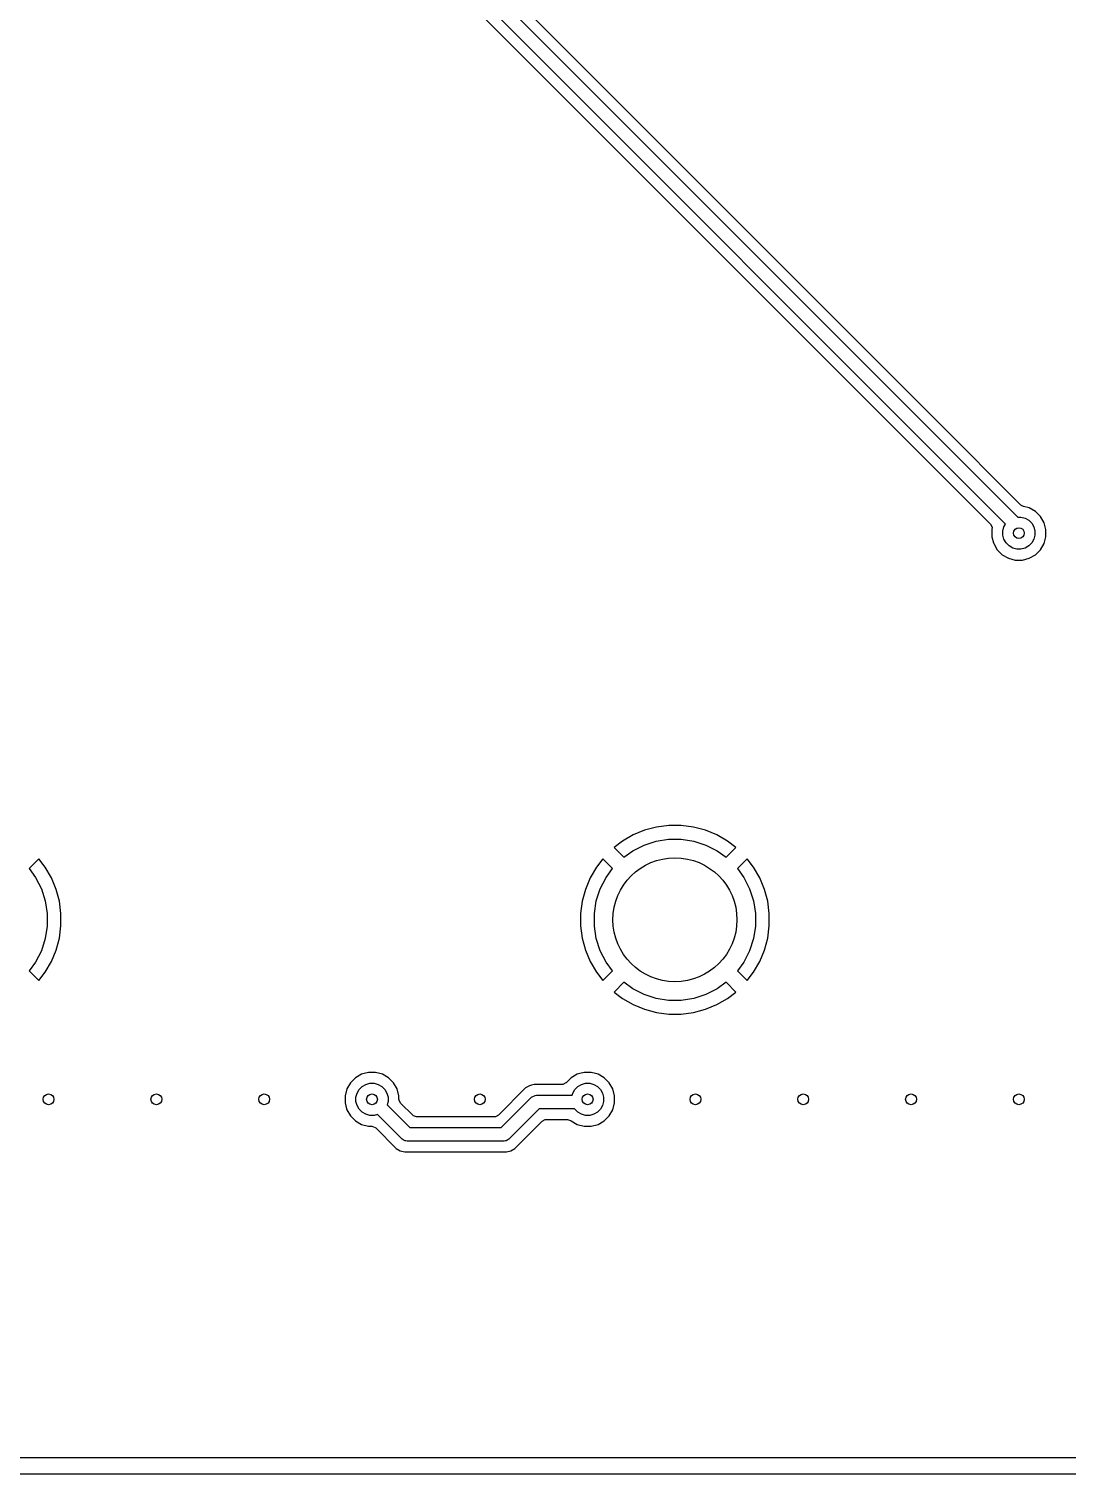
# Model space of a CAD drawing. Header units: millimetres. Extents: x 103.8 to 193.7, y -116.2 to -61.3.
# Drawn here: x 143.38 to 162.65, y -116.2 to -89.4 of the extents above; entities that cross this region are included whole.
import ezdxf

# ---------------------------------------------------------------- set-up
doc = ezdxf.new("R2010")
doc.units = ezdxf.units.MM
doc.layers.add('B.Cu', color=153, linetype='CONTINUOUS', true_color=0x4d7fc4)
doc.layers.add('Edge.Cuts', color=254, linetype='CONTINUOUS', true_color=0xd0d2cd)

msp = doc.modelspace()

# ---------------------------------------------------------------- linework, layer by layer
at = {"layer": 'B.Cu', "linetype": 'CONTINUOUS'}
for p, q in [((144.088388, -80.811612), (161.729345, -98.452567)), ((161.504161, -98.580937), (143.948224, -81.025)), ((143.894169, -81.254496), (161.224781, -98.585106)), ((160.181269, -96.620942), (152.244435, -88.684108)), ((160.244784, -96.684457), (160.181269, -96.620942)), ((161.78885, -98.228523), (160.244784, -96.684457)), ((161.833231, -98.254146), (161.78885, -98.228523)), ((161.94319, -98.283609), (161.833231, -98.254146)), ((162.057309, -98.349496), (161.943189, -98.283609)), ((161.943189, -98.283609), (161.94319, -98.283609)), ((162.057311, -98.349498), (162.057309, -98.349496)), ((162.057314, -98.3495), (162.057311, -98.349498)), ((162.1505, -98.442686), (162.057314, -98.3495)), ((161.224781, -98.585106), (161.252558, -98.639623)), ((161.472836, -98.635195), (161.504161, -98.580937)), ((161.729345, -98.452567), (161.789158, -98.452567)), ((161.789158, -98.452567), (161.864805, -98.472836)), ((161.864805, -98.472836), (161.932628, -98.511994)), ((161.932628, -98.511994), (161.988006, -98.567372)), ((161.988006, -98.567372), (162.027164, -98.635195)), ((162.150501, -98.442688), (162.1505, -98.442686)), ((162.150503, -98.44269), (162.150501, -98.442688)), ((162.21639, -98.556809), (162.150503, -98.44269)), ((162.21639, -98.556811), (162.21639, -98.556809)), ((162.216392, -98.556814), (162.21639, -98.556811)), ((162.2505, -98.684108), (162.216392, -98.556814)), ((161.249501, -98.684103), (161.2495, -98.684108)), ((161.2495, -98.684108), (161.2495, -98.815892)), ((161.2495, -98.815892), (161.279579, -98.928151)), ((161.250406, -98.680723), (161.249501, -98.684101)), ((161.249501, -98.684101), (161.249501, -98.684103)), ((161.252558, -98.639623), (161.250406, -98.680723)), ((161.452567, -98.710842), (161.472836, -98.635195)), ((161.452567, -98.789158), (161.452567, -98.710842)), ((161.472836, -98.864805), (161.452567, -98.789158)), ((161.511994, -98.932628), (161.472836, -98.864805)), ((162.027164, -98.864805), (161.988006, -98.932628)), ((162.027164, -98.635195), (162.047433, -98.710842)), ((162.047433, -98.789158), (162.027164, -98.864805)), ((162.047433, -98.710842), (162.047433, -98.789158)), ((162.216392, -98.943186), (162.2505, -98.815892)), ((162.2505, -98.815892), (162.2505, -98.684108)), ((161.279579, -98.928151), (161.283609, -98.94319)), ((161.283609, -98.94319), (161.349496, -99.057309)), ((161.349496, -99.057309), (161.349498, -99.057311)), ((161.349498, -99.057311), (161.3495, -99.057314)), ((161.3495, -99.057314), (161.442686, -99.1505)), ((161.442686, -99.1505), (161.442688, -99.150501)), ((161.442688, -99.150501), (161.44269, -99.150503)), ((161.44269, -99.150503), (161.55681, -99.21639)), ((161.567372, -98.988006), (161.511994, -98.932628)), ((161.635195, -99.027164), (161.567372, -98.988006)), ((161.710842, -99.047433), (161.635195, -99.027164)), ((161.789158, -99.047433), (161.710842, -99.047433)), ((161.864805, -99.027164), (161.789158, -99.047433)), ((161.932628, -98.988006), (161.864805, -99.027164)), ((161.988006, -98.932628), (161.932628, -98.988006)), ((161.94319, -99.21639), (162.057309, -99.150503)), ((162.057309, -99.150502), (162.057314, -99.1505)), ((162.057309, -99.150503), (162.057309, -99.150502)), ((162.057314, -99.1505), (162.1505, -99.057314)), ((162.1505, -99.057314), (162.216392, -98.943186)), ((161.55681, -99.21639), (161.556808, -99.21639)), ((161.556808, -99.21639), (161.556812, -99.216391)), ((161.556812, -99.216391), (161.556814, -99.216392)), ((161.556814, -99.216392), (161.684108, -99.2505)), ((161.684108, -99.2505), (161.68411, -99.2505)), ((161.68411, -99.2505), (161.81589, -99.2505)), ((161.81589, -99.2505), (161.815892, -99.2505)), ((161.815892, -99.2505), (161.943186, -99.216392)), ((161.943186, -99.216392), (161.943188, -99.21639)), ((161.943188, -99.21639), (161.94319, -99.21639)), ((155.027861, -104.199942), (154.806281, -104.259315)), ((155.027866, -104.199942), (155.027861, -104.199942)), ((155.255297, -104.17), (155.027866, -104.199942)), ((155.484702, -104.17), (155.255297, -104.17)), ((155.712136, -104.199942), (155.484702, -104.17)), ((155.933718, -104.259315), (155.712136, -104.199942)), ((154.395662, -104.461808), (154.241915, -104.579782)), ((154.594341, -104.347101), (154.395662, -104.461808)), ((154.806268, -104.259319), (154.594341, -104.347101)), ((154.795975, -104.534181), (155.019832, -104.461445)), ((154.806281, -104.259315), (154.806268, -104.259319)), ((155.019832, -104.461445), (155.252311, -104.424624)), ((155.252311, -104.424624), (155.487689, -104.424624)), ((155.487689, -104.424624), (155.720168, -104.461445)), ((155.720168, -104.461445), (155.944025, -104.534181)), ((155.933731, -104.259319), (155.933718, -104.259315)), ((156.145658, -104.347101), (155.933731, -104.259319)), ((156.344332, -104.461805), (156.145658, -104.347101)), ((156.498083, -104.579783), (156.344332, -104.461805)), ((154.241915, -104.579782), (154.422294, -104.760161)), ((154.422294, -104.760161), (154.586252, -104.64104)), ((154.586252, -104.64104), (154.795975, -104.534181)), ((155.944025, -104.534181), (156.153748, -104.64104)), ((156.153748, -104.64104), (156.317704, -104.760161)), ((156.317704, -104.760161), (156.498083, -104.579783)), ((143.570215, -104.791915), (143.389836, -104.972293)), ((143.389836, -104.972293), (143.50896, -105.136252)), ((143.688194, -104.945667), (143.570215, -104.791915)), ((143.802898, -105.144341), (143.688194, -104.945667)), ((153.911808, -104.945662), (153.797101, -105.144341)), ((154.029782, -104.791915), (153.911808, -104.945662)), ((154.210161, -104.972294), (154.029782, -104.791915)), ((154.09104, -105.136252), (154.210161, -104.972294)), ((156.710215, -104.791915), (156.529836, -104.972293)), ((156.529836, -104.972293), (156.64896, -105.136252)), ((156.828194, -104.945667), (156.710215, -104.791915)), ((156.942898, -105.144341), (156.828194, -104.945667)), ((143.50896, -105.136252), (143.615819, -105.345975)), ((143.89068, -105.356268), (143.802898, -105.144341)), ((153.797101, -105.144341), (153.709319, -105.356268)), ((153.984181, -105.345975), (154.09104, -105.136252)), ((156.64896, -105.136252), (156.755819, -105.345975)), ((157.03068, -105.356268), (156.942898, -105.144341)), ((143.615819, -105.345975), (143.688555, -105.569832)), ((143.688555, -105.569832), (143.725376, -105.802311)), ((143.890684, -105.356281), (143.89068, -105.356268)), ((143.950057, -105.577861), (143.890684, -105.356281)), ((143.950057, -105.577866), (143.950057, -105.577861)), ((143.979999, -105.805297), (143.950057, -105.577866)), ((153.649942, -105.577866), (153.62, -105.805297)), ((153.709315, -105.356281), (153.649942, -105.577861)), ((153.649942, -105.577861), (153.649942, -105.577866)), ((153.709319, -105.356268), (153.709315, -105.356281)), ((153.874624, -105.802311), (153.911445, -105.569832)), ((153.911445, -105.569832), (153.984181, -105.345975)), ((156.755819, -105.345975), (156.828555, -105.569832)), ((156.828555, -105.569832), (156.865376, -105.802311)), ((157.030684, -105.356281), (157.03068, -105.356268)), ((157.090057, -105.577861), (157.030684, -105.356281)), ((157.090057, -105.577866), (157.090057, -105.577861)), ((157.119999, -105.805297), (157.090057, -105.577866)), ((143.725376, -105.802311), (143.725376, -106.037689)), ((143.98, -105.8053), (143.979999, -105.805297)), ((143.98, -106.0347), (143.98, -105.8053)), ((153.62, -105.805297), (153.62, -106.034702)), ((153.874624, -106.037689), (153.874624, -105.802311)), ((156.865376, -105.802311), (156.865376, -106.037689)), ((157.12, -105.8053), (157.119999, -105.805297)), ((157.12, -106.0347), (157.12, -105.8053)), ((143.725376, -106.037689), (143.688555, -106.270168)), ((143.950057, -106.262133), (143.979999, -106.034702)), ((143.979999, -106.034702), (143.98, -106.0347)), ((153.62, -106.034702), (153.649942, -106.262133)), ((153.911445, -106.270168), (153.874624, -106.037689)), ((156.865376, -106.037689), (156.828555, -106.270168)), ((157.090057, -106.262133), (157.119999, -106.034702)), ((157.119999, -106.034702), (157.12, -106.0347)), ((143.688555, -106.270168), (143.615819, -106.494025)), ((143.890684, -106.483718), (143.950057, -106.262138)), ((143.950057, -106.262138), (143.950057, -106.262133)), ((153.649942, -106.262133), (153.649942, -106.262138)), ((153.649942, -106.262138), (153.709315, -106.483718)), ((153.984181, -106.494025), (153.911445, -106.270168)), ((156.828555, -106.270168), (156.755819, -106.494025)), ((157.030684, -106.483718), (157.090057, -106.262138)), ((157.090057, -106.262138), (157.090057, -106.262133)), ((143.615819, -106.494025), (143.50896, -106.703748)), ((143.802898, -106.695658), (143.89068, -106.483731)), ((143.89068, -106.483731), (143.890684, -106.483718)), ((153.709315, -106.483718), (153.709319, -106.483731)), ((153.709319, -106.483731), (153.797101, -106.695658)), ((154.09104, -106.703748), (153.984181, -106.494025)), ((156.755819, -106.494025), (156.64896, -106.703748)), ((156.942898, -106.695658), (157.03068, -106.483731)), ((157.03068, -106.483731), (157.030684, -106.483718)), ((143.50896, -106.703748), (143.389838, -106.867705)), ((143.389838, -106.867705), (143.570216, -107.048083)), ((143.570216, -107.048083), (143.688188, -106.894342)), ((143.688188, -106.894342), (143.802898, -106.695658)), ((153.797101, -106.695658), (153.911805, -106.894332)), ((153.911805, -106.894332), (154.029782, -107.048082)), ((154.029782, -107.048082), (154.21016, -106.867703)), ((154.21016, -106.867703), (154.09104, -106.703748)), ((156.64896, -106.703748), (156.529838, -106.867705)), ((156.529838, -106.867705), (156.710216, -107.048083)), ((156.710216, -107.048083), (156.828188, -106.894342)), ((156.828188, -106.894342), (156.942898, -106.695658)), ((154.422293, -107.079837), (154.241915, -107.260216)), ((154.586252, -107.19896), (154.422293, -107.079837)), ((154.795975, -107.305819), (154.586252, -107.19896)), ((156.153748, -107.19896), (155.944025, -107.305819)), ((156.317705, -107.079838), (156.153748, -107.19896)), ((156.498083, -107.260216), (156.317705, -107.079838)), ((154.241915, -107.260216), (154.395667, -107.378194)), ((154.395667, -107.378194), (154.594341, -107.492898)), ((155.019832, -107.378555), (154.795975, -107.305819)), ((155.252311, -107.415376), (155.019832, -107.378555)), ((155.487689, -107.415376), (155.252311, -107.415376)), ((155.720168, -107.378555), (155.487689, -107.415376)), ((155.944025, -107.305819), (155.720168, -107.378555)), ((156.145658, -107.492898), (156.344342, -107.378188)), ((156.344342, -107.378188), (156.498083, -107.260216)), ((154.594341, -107.492898), (154.806268, -107.58068)), ((154.806268, -107.58068), (154.806281, -107.580684)), ((154.806281, -107.580684), (155.027863, -107.640057)), ((155.027863, -107.640057), (155.255297, -107.669999)), ((155.255297, -107.669999), (155.2553, -107.67)), ((155.2553, -107.67), (155.4847, -107.67)), ((155.4847, -107.67), (155.484702, -107.669999)), ((155.484702, -107.669999), (155.712133, -107.640057)), ((155.712133, -107.640057), (155.712138, -107.640057)), ((155.712138, -107.640057), (155.933718, -107.580684)), ((155.933718, -107.580684), (155.933731, -107.58068)), ((155.933731, -107.58068), (156.145658, -107.492898)), ((149.556809, -108.783609), (149.44269, -108.849496)), ((149.6062, -108.770375), (149.556809, -108.783609)), ((149.684108, -108.7495), (149.6062, -108.770375)), ((149.815892, -108.7495), (149.684108, -108.7495)), ((149.893799, -108.770375), (149.815892, -108.7495)), ((149.943191, -108.783609), (149.893799, -108.770375)), ((150.057309, -108.849496), (149.943189, -108.783609)), ((149.943189, -108.783609), (149.943191, -108.783609)), ((153.556809, -108.783609), (153.44269, -108.849496)), ((153.6062, -108.770375), (153.556809, -108.783609)), ((153.684108, -108.7495), (153.6062, -108.770375)), ((153.815892, -108.7495), (153.684108, -108.7495)), ((153.893799, -108.770375), (153.815892, -108.7495)), ((153.943191, -108.783609), (153.893799, -108.770375)), ((154.057309, -108.849496), (153.943189, -108.783609)), ((153.943189, -108.783609), (153.943191, -108.783609)), ((149.283608, -109.056814), (149.2495, -109.184108)), ((149.283609, -109.056809), (149.283608, -109.056814)), ((149.349496, -108.94269), (149.283609, -109.056809)), ((149.44269, -108.849496), (149.349496, -108.94269)), ((149.472836, -109.135195), (149.511994, -109.067372)), ((149.511994, -109.067372), (149.567372, -109.011994)), ((149.567372, -109.011994), (149.635195, -108.972836)), ((149.635195, -108.972836), (149.710842, -108.952567)), ((149.710842, -108.952567), (149.789158, -108.952567)), ((149.789158, -108.952567), (149.864805, -108.972836)), ((149.864805, -108.972836), (149.932628, -109.011994)), ((149.932628, -109.011994), (149.988006, -109.067372)), ((149.988006, -109.067372), (150.027164, -109.135195)), ((150.057311, -108.849498), (150.057309, -108.849496)), ((150.057314, -108.8495), (150.057311, -108.849498)), ((150.1505, -108.942686), (150.057314, -108.8495)), ((150.150501, -108.942688), (150.1505, -108.942686)), ((150.150503, -108.94269), (150.150501, -108.942688)), ((150.21639, -109.056809), (150.150503, -108.94269)), ((150.21639, -109.056811), (150.21639, -109.056809)), ((150.216392, -109.056814), (150.21639, -109.056811)), ((150.2505, -109.184108), (150.216392, -109.056814)), ((152.600142, -109.039531), (152.094169, -109.545504)), ((152.674356, -108.996683), (152.600142, -109.039531)), ((152.706478, -108.988076), (152.674356, -108.996683)), ((152.757147, -108.9745), (152.706478, -108.988076)), ((152.842853, -108.9745), (152.757147, -108.9745)), ((153.276679, -108.9745), (152.842853, -108.9745)), ((153.292166, -108.973281), (153.276679, -108.9745)), ((153.346683, -108.945504), (153.292166, -108.973281)), ((153.349498, -108.942688), (153.346683, -108.945504)), ((153.3495, -108.942686), (153.349498, -108.942688)), ((153.442686, -108.8495), (153.3495, -108.942686)), ((153.442689, -108.849497), (153.442686, -108.849499)), ((153.442686, -108.849499), (153.442686, -108.8495)), ((153.44269, -108.849496), (153.442689, -108.849497)), ((153.472836, -109.135195), (153.511994, -109.067372)), ((153.511994, -109.067372), (153.567372, -109.011994)), ((153.567372, -109.011994), (153.635195, -108.972836)), ((153.635195, -108.972836), (153.710842, -108.952567)), ((153.710842, -108.952567), (153.789158, -108.952567)), ((153.789158, -108.952567), (153.864805, -108.972836)), ((153.864805, -108.972836), (153.932628, -109.011994)), ((153.932628, -109.011994), (153.988006, -109.067372)), ((153.988006, -109.067372), (154.027164, -109.135195)), ((154.057311, -108.849498), (154.057309, -108.849496)), ((154.057314, -108.8495), (154.057311, -108.849498)), ((154.1505, -108.942686), (154.057314, -108.8495)), ((154.150501, -108.942688), (154.1505, -108.942686)), ((154.150503, -108.94269), (154.150501, -108.942688)), ((154.21639, -109.056809), (154.150503, -108.94269)), ((154.21639, -109.056811), (154.21639, -109.056809)), ((154.216392, -109.056814), (154.21639, -109.056811)), ((154.2505, -109.184108), (154.216392, -109.056814)), ((149.2495, -109.184108), (149.2495, -109.315892)), ((149.2495, -109.315892), (149.279579, -109.428151)), ((149.452567, -109.210842), (149.472836, -109.135195)), ((149.452567, -109.289158), (149.452567, -109.210842)), ((149.472836, -109.364805), (149.452567, -109.289158)), ((150.027164, -109.135195), (150.047433, -109.210842)), ((150.047433, -109.289158), (150.03021, -109.353434)), ((150.047433, -109.210842), (150.047433, -109.289158)), ((150.2505, -109.184109), (150.2505, -109.184108)), ((150.2505, -109.249165), (150.2505, -109.184109)), ((150.251719, -109.264652), (150.2505, -109.249165)), ((150.279496, -109.319169), (150.251719, -109.264652)), ((150.505831, -109.545504), (150.279496, -109.319169)), ((152.148224, -109.775), (152.711612, -109.211612)), ((152.711612, -109.211612), (152.730548, -109.196071)), ((152.730548, -109.196071), (152.730554, -109.196066)), ((152.730554, -109.196066), (152.762415, -109.182868)), ((152.762415, -109.182868), (152.775613, -109.177402)), ((152.775613, -109.177402), (152.775614, -109.177402)), ((152.775614, -109.177402), (152.8, -109.175)), ((152.8, -109.175), (153.462171, -109.175)), ((153.462171, -109.175), (153.472836, -109.135195)), ((154.027164, -109.135195), (154.047433, -109.210842)), ((154.047433, -109.289158), (154.027164, -109.364805)), ((154.047433, -109.210842), (154.047433, -109.289158)), ((154.216392, -109.443186), (154.2505, -109.315892)), ((154.2505, -109.315892), (154.2505, -109.184108)), ((149.279579, -109.428151), (149.283609, -109.44319)), ((149.283609, -109.44319), (149.349496, -109.557309)), ((149.349496, -109.557309), (149.349498, -109.557311)), ((149.349498, -109.557311), (149.3495, -109.557314)), ((149.3495, -109.557314), (149.442686, -109.6505)), ((149.511994, -109.432628), (149.472836, -109.364805)), ((149.567372, -109.488006), (149.511994, -109.432628)), ((149.635195, -109.527164), (149.567372, -109.488006)), ((149.710842, -109.547433), (149.635195, -109.527164)), ((149.789158, -109.547433), (149.710842, -109.547433)), ((149.853434, -109.53021), (149.789158, -109.547433)), ((150.311612, -109.988388), (149.853434, -109.53021)), ((150.03021, -109.353434), (150.451776, -109.775)), ((150.517644, -109.555593), (150.505831, -109.545504)), ((150.575835, -109.5745), (150.517644, -109.555593)), ((152.024165, -109.5745), (150.575835, -109.5745)), ((152.039652, -109.573281), (152.024165, -109.5745)), ((152.094169, -109.545504), (152.039652, -109.573281)), ((152.851776, -109.425), (152.288388, -109.988388)), ((153.50759, -109.425), (152.851776, -109.425)), ((153.511994, -109.432628), (153.50759, -109.425)), ((153.567372, -109.488006), (153.511994, -109.432628)), ((153.635195, -109.527164), (153.567372, -109.488006)), ((153.710842, -109.547433), (153.635195, -109.527164)), ((153.789158, -109.547433), (153.710842, -109.547433)), ((153.864805, -109.527164), (153.789158, -109.547433)), ((153.932628, -109.488006), (153.864805, -109.527164)), ((153.988006, -109.432628), (153.932628, -109.488006)), ((154.027164, -109.364805), (153.988006, -109.432628)), ((154.057314, -109.6505), (154.1505, -109.557314)), ((154.1505, -109.557314), (154.216392, -109.443186)), ((149.442686, -109.6505), (149.442688, -109.650501)), ((149.442688, -109.650501), (149.44269, -109.650503)), ((149.44269, -109.650503), (149.55681, -109.71639)), ((149.55681, -109.71639), (149.556808, -109.71639)), ((149.556808, -109.71639), (149.556812, -109.716391)), ((149.556812, -109.716391), (149.556814, -109.716392)), ((149.556814, -109.716392), (149.684108, -109.7505)), ((149.684108, -109.7505), (149.749165, -109.7505)), ((149.749165, -109.7505), (149.807356, -109.769407)), ((149.807356, -109.769407), (149.819168, -109.779496)), ((149.819168, -109.779496), (150.200137, -110.160464)), ((150.451776, -109.775), (152.148224, -109.775)), ((152.399862, -110.160465), (152.905831, -109.654496)), ((152.905831, -109.654496), (152.960348, -109.626719)), ((152.960348, -109.626719), (152.975835, -109.6255)), ((152.975835, -109.6255), (153.376679, -109.6255)), ((153.376679, -109.6255), (153.43487, -109.644407)), ((153.43487, -109.644407), (153.437476, -109.646633)), ((153.437476, -109.646633), (153.43754, -109.646551)), ((153.43754, -109.646551), (153.44269, -109.650503)), ((153.44269, -109.650503), (153.55681, -109.71639)), ((153.55681, -109.71639), (153.556808, -109.71639)), ((153.556808, -109.71639), (153.556812, -109.716391)), ((153.556812, -109.716391), (153.556814, -109.716392)), ((153.556814, -109.716392), (153.684108, -109.7505)), ((153.684108, -109.7505), (153.68411, -109.7505)), ((153.68411, -109.7505), (153.81589, -109.7505)), ((153.81589, -109.7505), (153.815892, -109.7505)), ((153.815892, -109.7505), (153.943186, -109.716392)), ((153.943186, -109.716392), (153.943188, -109.71639)), ((153.943188, -109.71639), (153.94319, -109.71639)), ((153.94319, -109.71639), (154.057309, -109.650503)), ((154.057309, -109.650502), (154.057314, -109.6505)), ((154.057309, -109.650503), (154.057309, -109.650502)), ((150.330548, -110.003928), (150.311612, -109.988388)), ((150.330554, -110.003934), (150.330548, -110.003928)), ((150.362415, -110.017131), (150.330554, -110.003934)), ((150.375613, -110.022598), (150.362415, -110.017131)), ((150.375614, -110.022598), (150.375613, -110.022598)), ((150.4, -110.025), (150.375614, -110.022598)), ((152.2, -110.025), (150.4, -110.025)), ((152.224386, -110.022598), (152.2, -110.025)), ((152.224387, -110.022598), (152.224386, -110.022598)), ((152.237584, -110.017131), (152.224387, -110.022598)), ((152.269446, -110.003934), (152.237584, -110.017131)), ((152.269451, -110.003928), (152.269446, -110.003934)), ((152.288388, -109.988388), (152.269451, -110.003928)), ((150.200137, -110.160464), (150.200142, -110.160468)), ((150.200142, -110.160468), (150.274357, -110.203316)), ((150.274357, -110.203316), (150.274355, -110.203316)), ((150.274355, -110.203316), (150.274359, -110.203317)), ((150.274359, -110.203317), (150.274361, -110.203318)), ((150.274361, -110.203318), (150.357147, -110.2255)), ((150.357147, -110.2255), (150.357149, -110.2255)), ((150.357149, -110.2255), (152.242851, -110.2255)), ((152.242851, -110.2255), (152.242853, -110.2255)), ((152.242853, -110.2255), (152.325639, -110.203318)), ((152.325639, -110.203318), (152.325641, -110.203316)), ((152.325641, -110.203316), (152.325643, -110.203316)), ((152.325643, -110.203316), (152.399857, -110.160468)), ((152.399857, -110.160467), (152.399862, -110.160465)), ((152.399857, -110.160468), (152.399857, -110.160467)), ((193.3005, -115.8995), (104.1995, -115.8995))]:
    msp.add_line(p, q, dxfattribs=at)
at = {"layer": 'B.Cu'}
for centre, radius in [((161.75, -98.75), 0.1), ((161.75, -98.75), 0.1), ((155.37, -105.92), 1.15), ((155.37, -105.92), 1.15), ((143.75, -109.25), 0.1), ((143.75, -109.25), 0.1), ((145.75, -109.25), 0.1), ((145.75, -109.25), 0.1), ((147.75, -109.25), 0.1), ((147.75, -109.25), 0.1), ((149.75, -109.25), 0.1), ((149.75, -109.25), 0.1), ((151.75, -109.25), 0.1), ((151.75, -109.25), 0.1), ((153.75, -109.25), 0.1), ((153.75, -109.25), 0.1), ((155.75, -109.25), 0.1), ((155.75, -109.25), 0.1), ((157.75, -109.25), 0.1), ((157.75, -109.25), 0.1), ((159.75, -109.25), 0.1), ((159.75, -109.25), 0.1), ((161.75, -109.25), 0.1), ((161.75, -109.25), 0.1)]:
    msp.add_circle(centre, radius, dxfattribs=at)
at = {"layer": 'Edge.Cuts', "linetype": 'CONTINUOUS'}
msp.add_line((193.7, -116.2), (103.8, -116.2), dxfattribs=at)
at = {"layer": 'Edge.Cuts'}
msp.add_circle((155.37, -105.92), 1.15, dxfattribs=at)

doc.saveas('drawing.dxf')
